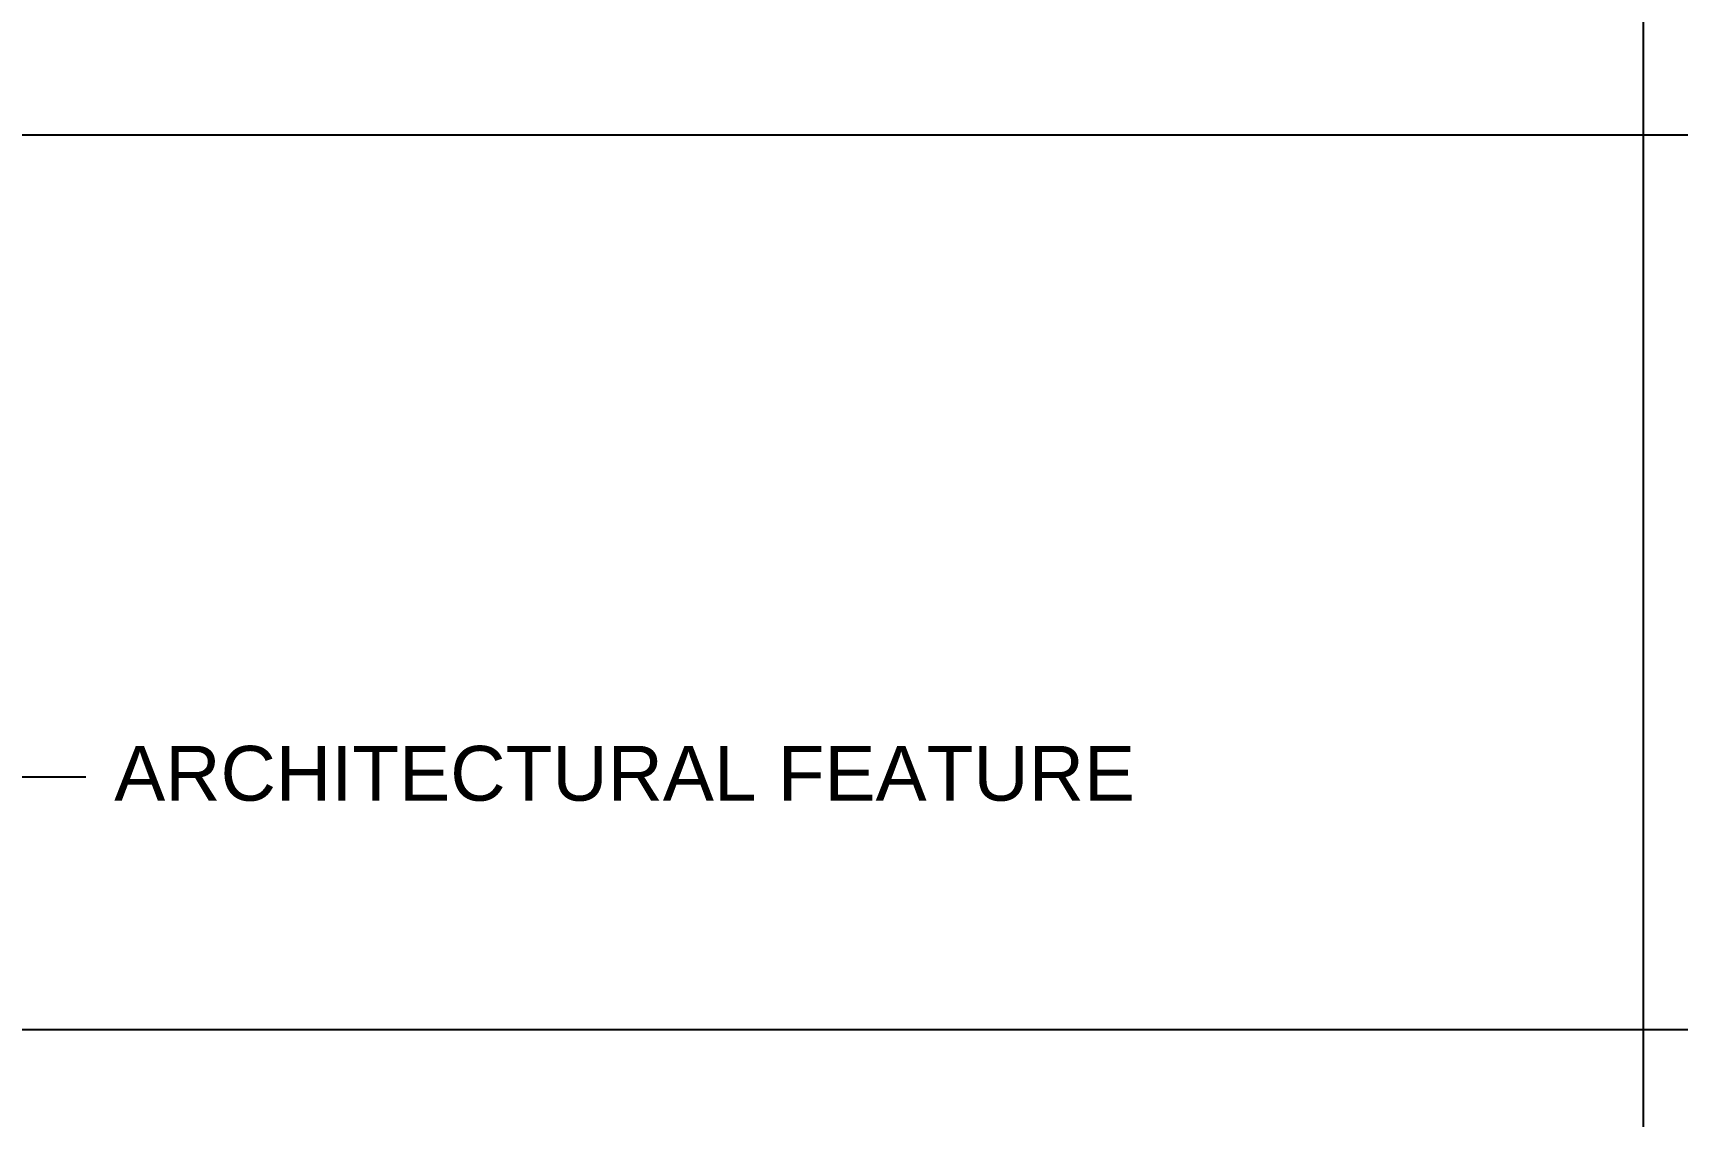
# Model space of a CAD drawing. Header units: millimetres. Extents: x 0 to 70486, y 148 to 42536.
# Drawn here: x 56624 to 62624, y 29052 to 33005 of the extents above; entities that cross this region are included whole.
import ezdxf

# ---------------------------------------------------------------- set-up
doc = ezdxf.new("R2010")
doc.units = ezdxf.units.MM
doc.linetypes.add('CENTERX2', pattern=[101.6, 63.5, -12.7, 12.7, -12.7])
for name, color, linetype in [('arrow', 8, 'Continuous'), ('GBP Text 200', 8, 'Continuous'), ('grid', 8, 'CENTERX2'), ('RCP_text', 8, 'Continuous'), ('TEXT Ref', 8, 'Continuous')]:
    doc.layers.add(name, color=color, linetype=linetype)
doc.styles.add('BH', font='arial.ttf')
doc.styles.get("Standard").update_dxf_attribs({"font": 'arial.ttf'})
doc.dimstyles.get("Standard").update_dxf_attribs({"dimtxt": 0.18, "dimasz": 0.18, "dimexe": 0.18, "dimexo": 0.0625, "dimgap": 0.09, "dimtad": 0, "dimtih": 1, "dimtoh": 1, "dimdec": 4, "dimzin": 0, "dimdsep": 46, "dimtxsty": 'Standard', "dimcen": 0.09, "dimadec": 0, "dimazin": 0, "dimtfac": 1, "dimtdec": 4, "dimtofl": 0, "dimtmove": 0, "dimatfit": 3, "dimfxl": 1, "dimtolj": 1, "dimtzin": 0, "dimarcsym": 0})

# ---------------------------------------------------------------- blocks, each defined once
blk = doc.blocks.new('A$C65CE4B9A')
at = {"layer": 'grid', "ltscale": 200}
blk.add_line((-5000, 10500), (-5000, -20450), dxfattribs=at)

msp = doc.modelspace()

# ---------------------------------------------------------------- linework, layer by layer
at = {"layer": 'RCP_text', "ltscale": 50}
for p, q in [((65377.1, 32631.5), (55042.9, 32631.5)), ((65878.2, 29366.6), (54099, 29366.6))]:
    msp.add_line(p, q, dxfattribs=at)

# ---------------------------------------------------------------- block references
at = {"layer": 'TEXT Ref'}
msp.add_blockref('A$C65CE4B9A', (67500, 28367.9), dxfattribs=at)

# ---------------------------------------------------------------- texts
at = {"layer": 'GBP Text 200', "style": 'BH'}
msp.add_text('ARCHITECTURAL FEATURE', height=200, dxfattribs=at).set_placement((56920.8, 30203))

# ---------------------------------------------------------------- leaders
at = {"layer": 'arrow'}
msp.add_leader([(55110.6, 29552.3), (55761, 30290.6), (56817.7, 30290.6)], dimstyle='Standard', override={"dimscale": 2, "dimtxt": 200, "dimasz": 125, "dimexe": 166.67, "dimexo": 100, "dimgap": 100, "dimtih": 0, "dimtoh": 0, "dimdec": 0, "dimrnd": 5.001, "dimtxsty": 'BH', "dimdle": 166.666667, "dimclrd": 9, "dimclre": 9, "dimclrt": 1, "dimtdec": 0, "dimtix": 1, "dimtofl": 1, "dimtmove": 2, "dimfxl": 50}, dxfattribs=at)

doc.saveas('drawing.dxf')
